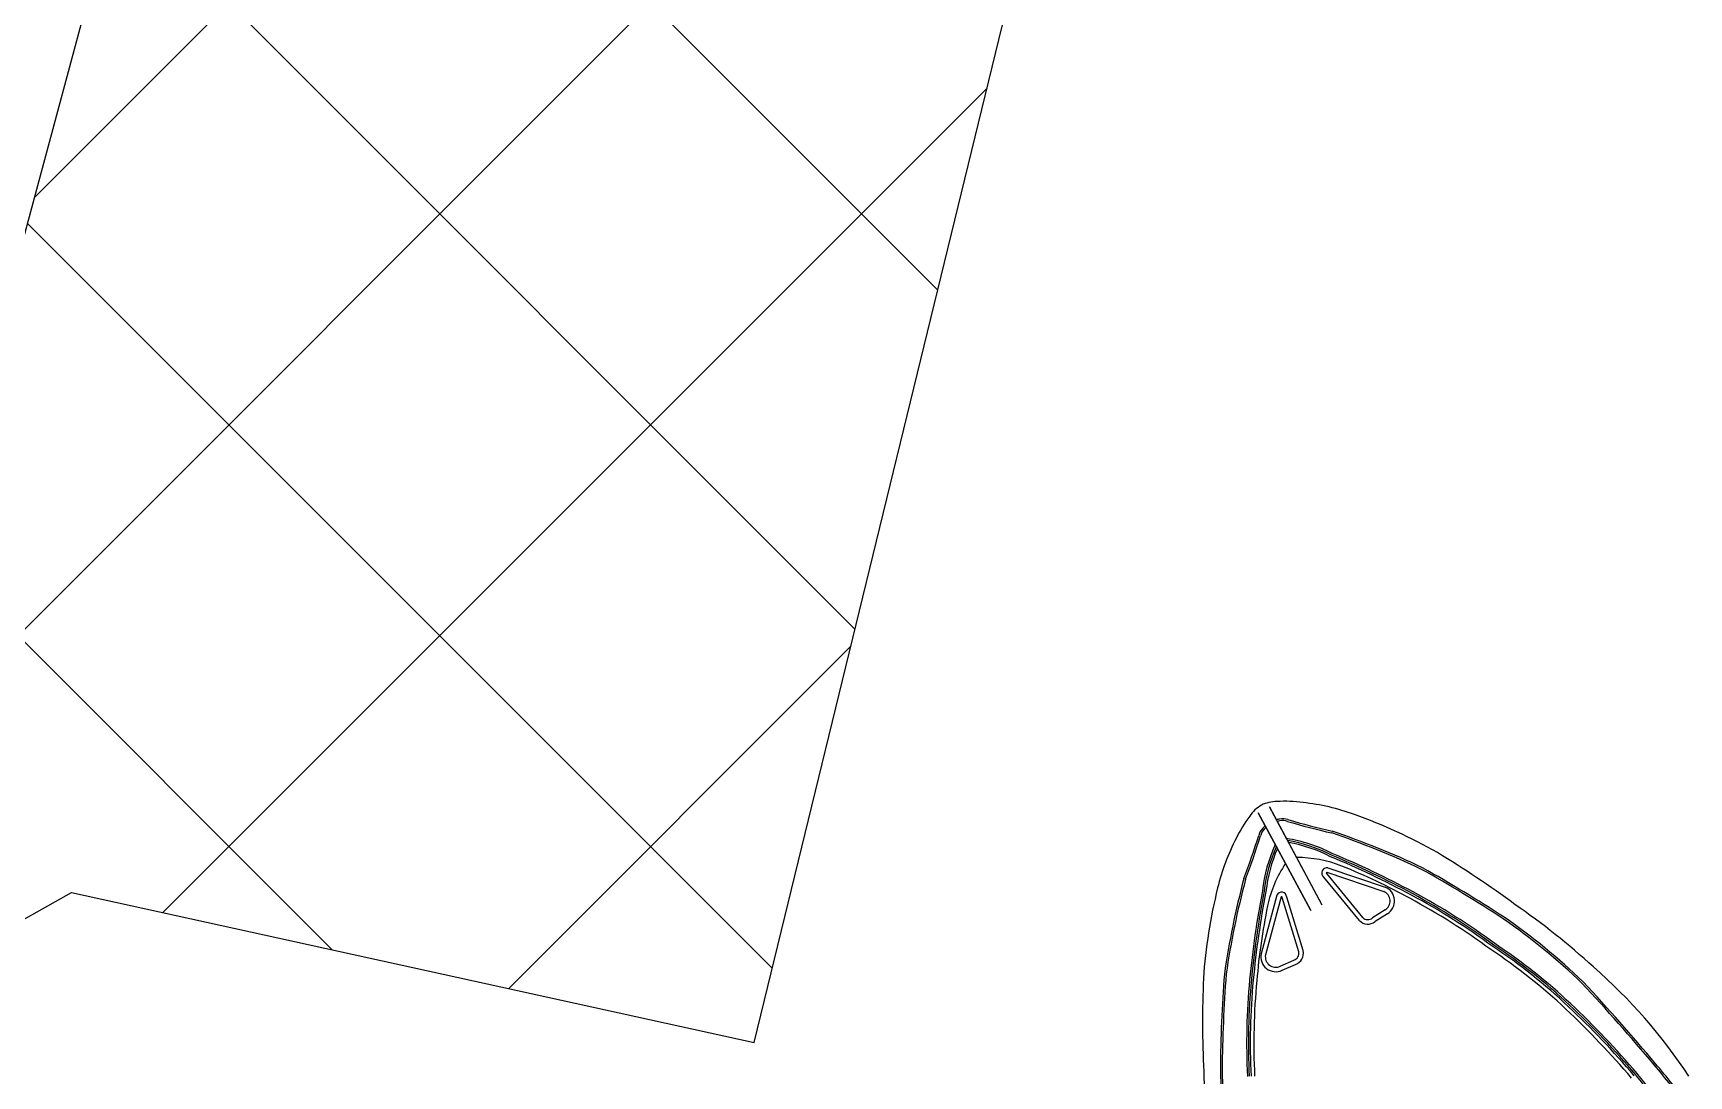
# Model space of a CAD drawing. Header units: metres. Extents: x 267365 to 277461, y 2088854 to 2108025.
# Drawn here: x 273656 to 273726.5, y 2097526.6 to 2097571 of the extents above; entities that cross this region are included whole.
import ezdxf

# ---------------------------------------------------------------- set-up
doc = ezdxf.new("R2010")
doc.units = ezdxf.units.M
doc.layers.add('HARBOUR', color=1, linetype='Continuous')

msp = doc.modelspace()

# ---------------------------------------------------------------- linework, layer by layer
at = {"color": 30}
for p, q in [((273710.384, 2097533.685), (273708.168, 2097537.819)), ((273708.168, 2097537.819), (273710.402, 2097533.653)), ((273710.384, 2097533.685), (273708.168, 2097537.819)), ((273708.168, 2097537.819), (273710.402, 2097533.653)), ((273708.642, 2097538.073), (273710.875, 2097533.907)), ((273710.858, 2097533.939), (273708.642, 2097538.073)), ((273708.642, 2097538.073), (273710.875, 2097533.907)), ((273710.858, 2097533.939), (273708.642, 2097538.073)), ((273712.472, 2097533.233), (273710.959, 2097535.08)), ((273712.472, 2097533.233), (273710.959, 2097535.08)), ((273712.614, 2097533.362), (273711.086, 2097535.229)), ((273712.614, 2097533.362), (273711.086, 2097535.229)), ((273711.088, 2097535.285), (273713.507, 2097534.473)), ((273711.088, 2097535.285), (273713.507, 2097534.473)), ((273711.128, 2097535.474), (273713.575, 2097534.653)), ((273711.128, 2097535.474), (273713.575, 2097534.653)), ((273708.957, 2097534.31), (273708.287, 2097531.817)), ((273708.957, 2097534.31), (273708.287, 2097531.817)), ((273709.136, 2097534.238), (273708.474, 2097531.774)), ((273709.136, 2097534.238), (273708.474, 2097531.774)), ((273709.894, 2097531.903), (273709.184, 2097534.209)), ((273709.894, 2097531.903), (273709.184, 2097534.209)), ((273710.08, 2097531.95), (273709.378, 2097534.233)), ((273710.08, 2097531.95), (273709.378, 2097534.233)), ((273713.565, 2097533.681), (273713.033, 2097533.344)), ((273713.565, 2097533.681), (273713.033, 2097533.344)), ((273713.666, 2097533.518), (273713.144, 2097533.188)), ((273713.666, 2097533.518), (273713.144, 2097533.188)), ((273709.101, 2097531.288), (273709.677, 2097531.545)), ((273709.101, 2097531.288), (273709.677, 2097531.545)), ((273709.181, 2097531.113), (273709.745, 2097531.365)), ((273709.181, 2097531.113), (273709.745, 2097531.365))]:
    msp.add_line(p, q, dxfattribs=at)
for centre, radius, start, end in [((273712.631, 2097534.085), 6.02, 143.32171, 153.94005), ((273712.631, 2097534.085), 6.02, 143.32171, 153.94005), ((273709.146, 2097536.748), 1.635, 121.25149, 145.20111), ((273709.146, 2097536.748), 1.635, 121.25149, 145.20111), ((273708.992, 2097536.666), 1.635, 91.19916, 115.14878), ((273708.992, 2097536.666), 1.635, 91.19916, 115.14878), ((273709.282, 2097532.289), 6.02, 82.46022, 93.07856), ((273709.282, 2097532.289), 6.02, 82.46022, 93.07856), ((273709.026, 2097528.824), 9.491, 70.05418, 83.67781), ((273709.026, 2097528.824), 9.491, 70.05418, 83.67781), ((273704.591, 2097516.339), 22.74, 60.46061, 70.28005), ((273704.591, 2097516.339), 22.74, 60.46061, 70.28005), ((273708.847, 2097536.689), 0.683, 135.34226, 165.50812), ((273708.847, 2097536.689), 0.683, 135.34226, 165.50812), ((273708.847, 2097536.689), 0.606, 135.13681, 165.67357), ((273708.847, 2097536.689), 0.606, 135.13681, 165.67357), ((273709.306, 2097536.338), 1.258, 132.13932, 138.65591), ((273709.306, 2097536.338), 1.258, 132.13932, 138.65591), ((273709.306, 2097536.338), 1.181, 133.0647, 138.76539), ((273709.306, 2097536.338), 1.181, 133.0647, 138.76539), ((273709.245, 2097536.306), 1.258, 97.74435, 104.26094), ((273709.245, 2097536.306), 1.258, 97.74435, 104.26094), ((273709.245, 2097536.306), 1.181, 97.63488, 103.33557), ((273709.245, 2097536.306), 1.181, 97.63488, 103.33557), ((273709.207, 2097536.882), 0.683, 70.89215, 101.058), ((273709.207, 2097536.882), 0.683, 70.89215, 101.058), ((273709.207, 2097536.882), 0.606, 70.72669, 101.26345), ((273709.207, 2097536.882), 0.606, 70.72669, 101.26345), ((273718.457, 2097568.196), 32.046, 253.5965, 257.08768), ((273718.457, 2097568.196), 32.046, 253.5965, 257.08768), ((273718.457, 2097568.196), 31.969, 253.59985, 257.09456), ((273718.457, 2097568.196), 31.969, 253.59985, 257.09456), ((273700.167, 2097503.979), 34.808, 64.55044, 71.35354), ((273700.167, 2097503.979), 34.808, 64.55044, 71.35354), ((273700.167, 2097503.979), 34.885, 64.54623, 71.35986), ((273700.167, 2097503.979), 34.885, 64.54623, 71.35986), ((273715.659, 2097532.38), 9.491, 152.72246, 166.34608), ((273715.659, 2097532.38), 9.491, 152.72246, 166.34608), ((273677.646, 2097546.313), 31.969, 339.30571, 342.80041), ((273677.646, 2097546.313), 31.969, 339.30571, 342.80041), ((273677.646, 2097546.313), 32.046, 339.31259, 342.80377), ((273677.646, 2097546.313), 32.046, 339.31259, 342.80377), ((273714.753, 2097533.775), 6.452, 155.30943, 173.56801), ((273714.753, 2097533.775), 6.452, 155.30943, 173.56801), ((273714.753, 2097533.775), 6.375, 155.83302, 173.59516), ((273714.753, 2097533.775), 6.375, 155.83302, 173.59516), ((273714.753, 2097533.775), 6.298, 156.37322, 173.62281), ((273714.753, 2097533.775), 6.298, 156.37322, 173.62281), ((273708.366, 2097530.35), 6.452, 62.83226, 81.09084), ((273708.366, 2097530.35), 6.452, 62.83226, 81.09084), ((273708.366, 2097530.35), 6.375, 62.80511, 80.56725), ((273708.366, 2097530.35), 6.375, 62.80511, 80.56725), ((273708.366, 2097530.35), 6.298, 62.77746, 80.02705), ((273708.366, 2097530.35), 6.298, 62.77746, 80.02705), ((273713.799, 2097532.701), 5.367, 146.49881, 167.60083), ((273713.799, 2097532.701), 5.367, 146.49881, 167.60083), ((273709.788, 2097530.55), 5.367, 68.79943, 89.90146), ((273709.788, 2097530.55), 5.367, 68.79943, 89.90146), ((273696.024, 2097499.45), 39.547, 61.83144, 67.36061), ((273696.024, 2097499.45), 39.547, 61.83144, 67.36061), ((273696.024, 2097499.45), 39.624, 61.83132, 67.35618), ((273696.024, 2097499.45), 39.624, 61.83132, 67.35618), ((273696.024, 2097499.45), 39.701, 61.83125, 67.35179), ((273696.024, 2097499.45), 39.701, 61.83125, 67.35179), ((273701.255, 2097509.813), 27.79, 61.2533, 67.85857), ((273701.255, 2097509.813), 27.79, 61.2533, 67.85857), ((273692.411, 2097497.584), 45.082, 53.70352, 58.74505), ((273692.411, 2097497.584), 45.082, 53.70352, 58.74505), ((273741.255, 2097526.011), 34.885, 165.04041, 171.85404), ((273741.255, 2097526.011), 34.885, 165.04041, 171.85404), ((273741.255, 2097526.011), 34.808, 165.04673, 171.84983), ((273741.255, 2097526.011), 34.808, 165.04673, 171.84983), ((273711.091, 2097535.257), 0.22, 80.39723, 233.14367), ((273711.091, 2097535.257), 0.22, 80.39723, 233.14367), ((273711.091, 2097535.257), 0.0285, 96.51397, 258.45497), ((273711.091, 2097535.257), 0.0285, 96.51397, 258.45497), ((273685.434, 2097482.437), 60.726, 56.89969, 60.73003), ((273685.434, 2097482.437), 60.726, 56.89969, 60.73003), ((273685.434, 2097482.437), 60.802, 56.8987, 60.73244), ((273685.434, 2097482.437), 60.802, 56.8987, 60.73244), ((273728.512, 2097529.166), 22.74, 166.12022, 175.93966), ((273728.512, 2097529.166), 22.74, 166.12022, 175.93966), ((273747.32, 2097526.955), 39.701, 169.04848, 174.56902), ((273747.32, 2097526.955), 39.701, 169.04848, 174.56902), ((273747.32, 2097526.955), 39.624, 169.04409, 174.56895), ((273747.32, 2097526.955), 39.624, 169.04409, 174.56895), ((273747.32, 2097526.955), 39.547, 169.03966, 174.56882), ((273747.32, 2097526.955), 39.547, 169.03966, 174.56882), ((273709.158, 2097534.22), 0.22, 3.2566, 156.00304), ((273709.158, 2097534.22), 0.22, 3.2566, 156.00304), ((273709.158, 2097534.22), 0.0285, 337.9453, 139.8863), ((273709.158, 2097534.22), 0.0285, 337.9453, 139.8863), ((273713.335, 2097534.063), 0.445, 301.10893, 67.22987), ((273713.335, 2097534.063), 0.445, 301.10893, 67.22987), ((273713.335, 2097534.063), 0.637, 301.31231, 67.92165), ((273713.335, 2097534.063), 0.637, 301.31231, 67.92165), ((273700.965, 2097508.774), 28.842, 53.6288, 61.7411), ((273700.965, 2097508.774), 28.842, 53.6288, 61.7411), ((273700.965, 2097508.774), 28.995, 53.63641, 61.74139), ((273700.965, 2097508.774), 28.995, 53.63641, 61.74139), ((273700.965, 2097508.774), 29.072, 53.64018, 61.74146), ((273700.965, 2097508.774), 29.072, 53.64018, 61.74146), ((273700.965, 2097508.774), 29.149, 53.64393, 61.74161), ((273700.965, 2097508.774), 29.149, 53.64393, 61.74161), ((273735.794, 2097528.333), 27.79, 168.5417, 175.14697), ((273735.794, 2097528.333), 27.79, 168.5417, 175.14697), ((273701.189, 2097508.021), 31.486, 47.55716, 55.33459), ((273701.189, 2097508.021), 31.486, 47.55716, 55.33459), ((273712.833, 2097533.586), 0.505, 224.33464, 308.00621), ((273712.833, 2097533.586), 0.505, 224.33464, 308.00621), ((273712.833, 2097533.586), 0.314, 225.69217, 309.53329), ((273712.833, 2097533.586), 0.314, 225.69217, 309.53329), ((273703.251, 2097511.118), 26.979, 46.11668, 55.33352), ((273703.251, 2097511.118), 26.979, 46.11668, 55.33352), ((273703.251, 2097511.118), 27.056, 46.11234, 55.33574), ((273703.251, 2097511.118), 27.056, 46.11234, 55.33574), ((273704.945, 2097512.166), 23.78, 46.66404, 56.50348), ((273704.945, 2097512.166), 23.78, 46.66404, 56.50348), ((273704.945, 2097512.166), 23.934, 46.66454, 56.49426), ((273704.945, 2097512.166), 23.934, 46.66454, 56.49426), ((273704.945, 2097512.166), 24.011, 46.66479, 56.48969), ((273704.945, 2097512.166), 24.011, 46.66479, 56.48969), ((273704.945, 2097512.166), 24.087, 46.66502, 56.48515), ((273704.945, 2097512.166), 24.087, 46.66502, 56.48515), ((273708.911, 2097531.69), 0.637, 168.47862, 295.08796), ((273708.911, 2097531.69), 0.637, 168.47862, 295.08796), ((273708.911, 2097531.69), 0.445, 169.1704, 295.29134), ((273708.911, 2097531.69), 0.445, 169.1704, 295.29134), ((273709.586, 2097531.845), 0.314, 286.86697, 10.7081), ((273709.586, 2097531.845), 0.314, 286.86697, 10.7081), ((273709.586, 2097531.845), 0.505, 288.39405, 12.06563), ((273709.586, 2097531.845), 0.505, 288.39405, 12.06563), ((273750.874, 2097528.931), 45.082, 177.65521, 182.69675), ((273750.874, 2097528.931), 45.082, 177.65521, 182.69675), ((273767.351, 2097526.361), 60.802, 175.66783, 179.50157), ((273767.351, 2097526.361), 60.802, 175.66783, 179.50157), ((273767.351, 2097526.361), 60.726, 175.67024, 179.50058), ((273767.351, 2097526.361), 60.726, 175.67024, 179.50058), ((273736.819, 2097527.999), 29.149, 174.65866, 182.75634), ((273736.819, 2097527.999), 29.149, 174.65866, 182.75634), ((273736.819, 2097527.999), 29.072, 174.65881, 182.76009), ((273736.819, 2097527.999), 29.072, 174.65881, 182.76009), ((273736.819, 2097527.999), 28.995, 174.65887, 182.76386), ((273736.819, 2097527.999), 28.995, 174.65887, 182.76386), ((273736.819, 2097527.999), 28.842, 174.65916, 182.77147), ((273736.819, 2097527.999), 28.842, 174.65916, 182.77147), ((273660.714, 2097473.332), 83.819, 39.89132, 43.06285), ((273660.714, 2097473.332), 83.819, 39.89132, 43.06285), ((273660.714, 2097473.332), 83.895, 39.89177, 43.06425), ((273660.714, 2097473.332), 83.895, 39.89177, 43.06425), ((273707.45, 2097514.034), 22.831, 33.42054, 48.9677), ((273707.45, 2097514.034), 22.831, 33.42054, 48.9677), ((273696.803, 2097503.395), 35.748, 40.30792, 46.82097), ((273696.803, 2097503.395), 35.748, 40.30792, 46.82097), ((273696.803, 2097503.395), 35.902, 40.30605, 46.82064), ((273696.803, 2097503.395), 35.902, 40.30605, 46.82064), ((273696.803, 2097503.395), 35.979, 40.30511, 46.82047), ((273696.803, 2097503.395), 35.979, 40.30511, 46.82047), ((273696.803, 2097503.395), 36.055, 40.30418, 46.82029), ((273696.803, 2097503.395), 36.055, 40.30418, 46.82029), ((273708.495, 2097512.774), 21.866, 35.05563, 40.88966), ((273708.495, 2097512.774), 21.866, 35.05563, 40.88966), ((273708.495, 2097512.774), 21.943, 35.05906, 40.88791), ((273708.495, 2097512.774), 21.943, 35.05906, 40.88791), ((273737.322, 2097527.396), 31.486, 181.06567, 188.84311), ((273737.322, 2097527.396), 31.486, 181.06567, 188.84311), ((273733.602, 2097527.392), 27.056, 181.06453, 190.28792), ((273733.602, 2097527.392), 27.056, 181.06453, 190.28792), ((273733.602, 2097527.392), 26.979, 181.06675, 190.28359), ((273733.602, 2097527.392), 26.979, 181.06675, 190.28359), ((273632.087, 2097450.888), 119.309, 38.30211, 39.43108), ((273632.087, 2097450.888), 119.309, 38.30211, 39.43108), ((273632.087, 2097450.888), 119.386, 38.30191, 39.43136), ((273632.087, 2097450.888), 119.386, 38.30191, 39.43136)]:
    msp.add_arc(centre, radius, start, end, dxfattribs=at)
at = {"layer": 'HARBOUR'}
for p, q in [((273679.188, 2097649.978), (273651.512, 2097547.233)), ((273679.188, 2097649.978), (273651.512, 2097547.233)), ((273686.691, 2097528.041), (273714.063, 2097640.103)), ((273686.691, 2097528.041), (273714.063, 2097640.103)), ((273583.226, 2097492.606), (273657.628, 2097534.431)), ((273583.226, 2097492.606), (273657.628, 2097534.431)), ((273657.628, 2097534.431), (273686.691, 2097528.041)), ((273657.628, 2097534.431), (273686.691, 2097528.041))]:
    msp.add_line(p, q, dxfattribs=at)
at = {"layer": 'HARBOUR', "linetype": 'Continuous'}
for p, q in [((273656.031, 2097564.01), (273708.226, 2097616.205)), ((273656.031, 2097564.01), (273708.226, 2097616.205)), ((273627.446, 2097517.464), (273702.421, 2097592.439)), ((273627.446, 2097517.464), (273702.421, 2097592.439)), ((273694.515, 2097560.074), (273663.363, 2097591.227)), ((273694.515, 2097560.074), (273663.363, 2097591.227)), ((273690.989, 2097545.64), (273659.551, 2097577.077)), ((273690.989, 2097545.64), (273659.551, 2097577.077)), ((273661.518, 2097533.576), (273696.616, 2097568.673)), ((273661.518, 2097533.576), (273696.616, 2097568.673)), ((273687.463, 2097531.205), (273655.74, 2097562.928)), ((273687.463, 2097531.205), (273655.74, 2097562.928)), ((273668.714, 2097531.993), (273651.929, 2097548.779)), ((273668.714, 2097531.993), (273651.929, 2097548.779)), ((273676.241, 2097530.338), (273690.81, 2097544.908)), ((273676.241, 2097530.338), (273690.81, 2097544.908))]:
    msp.add_line(p, q, dxfattribs=at)

doc.saveas('drawing.dxf')
